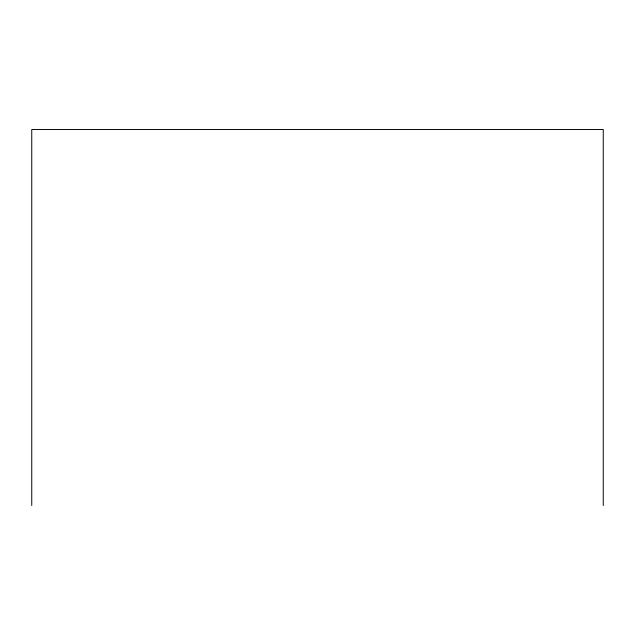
<?xml version="1.0" encoding="UTF-8"?>
<svg xmlns="http://www.w3.org/2000/svg" width="635" height="635" viewBox="0 0 635 635"><rect width="100%" height="100%" fill="white"/><g stroke="black" fill="none" stroke-linecap="round" stroke-linejoin="round"><path stroke-width="0.95" d="M603.25 505.508L603.25 129.492L31.75 129.492L31.75 505.508"/></g></svg>
